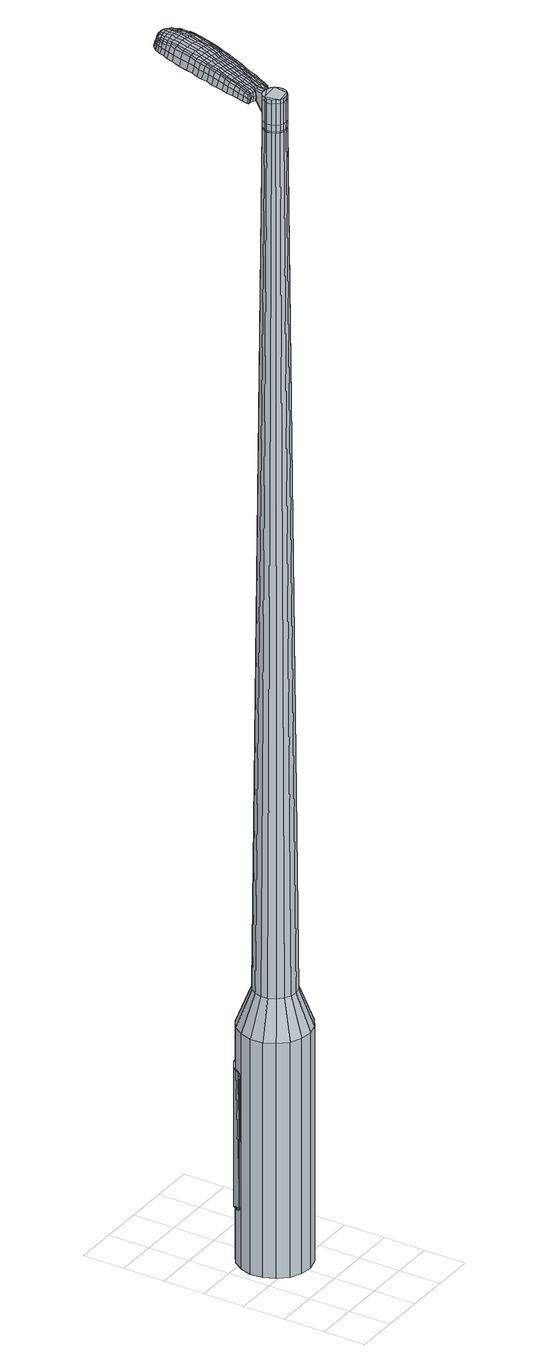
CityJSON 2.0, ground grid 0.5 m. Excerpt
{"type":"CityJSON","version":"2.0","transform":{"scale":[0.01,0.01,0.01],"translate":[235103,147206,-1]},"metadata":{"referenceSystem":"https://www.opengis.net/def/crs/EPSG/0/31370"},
"CityObjects":{
"object1":{"type":"GenericCityObject","attributes":{"cluster":356,"mean_distance_to_centroid":0.36,"new_centroid_x":235103.54,"new_centroid_y":147207.23,"mean_distance_to_camera":11.87,"H1":15.44,"H2":16.31,"Z_final":112.97,"cluster2":-1,"proj_x":235111.92,"proj_y":147209.63,"id_line":88332,"bearing_l":344.05,"distance":8.72,"orientation":"left","G_obj":74.05},"geometry":[{"type":"MultiSurface","lod":"2","boundaries":[[[0,1,2,3]],[[1,4,5,2]],[[4,6,7,5]],[[6,8,9,7]],[[8,10,11,9]],[[10,12,13,11]],[[12,14,15,13]],[[14,16,17,15]],[[16,18,19,17]],[[18,20,21,19]],[[20,22,23,21]],[[22,24,25,23]],[[24,26,27,25]],[[26,28,29,27]],[[28,30,31,29]],[[30,32,33,31]],[[32,34,35,33]],[[34,0,3,35]],[[36,37,38,39]],[[38,40,41,42]],[[41,43,42]],[[42,44,45,46]],[[45,47,46]],[[46,48,49,50]],[[49,51,50]],[[42,46,50,38]],[[50,52,39,38]],[[53,36,39]],[[2,5,7,35]],[[7,9,11,15]],[[11,13,15]],[[15,17,19,23]],[[19,21,23]],[[23,25,27,31]],[[27,29,31]],[[15,23,31,7]],[[31,33,35,7]],[[3,2,35]],[[1,0,54,55]],[[0,34,56,54]],[[34,32,57,56]],[[32,30,58,57]],[[30,28,59,58]],[[28,26,60,59]],[[26,24,61,60]],[[24,22,62,61]],[[22,20,63,62]],[[20,18,64,63]],[[18,16,65,64]],[[16,14,66,65]],[[14,12,67,66]],[[12,10,68,67]],[[10,8,69,68]],[[8,6,70,69]],[[6,4,71,70]],[[4,1,55,71]],[[55,54,72,73]],[[54,56,74,72]],[[56,57,75,74]],[[57,58,76,75]],[[58,59,77,76]],[[59,60,78,77]],[[60,61,79,78]],[[61,62,80,79]],[[62,63,81,80]],[[63,64,82,81]],[[64,65,83,82]],[[65,66,84,83]],[[66,67,85,84]],[[67,68,86,85]],[[68,69,87,86]],[[69,70,88,87]],[[70,71,89,88]],[[71,55,73,89]],[[72,90,91,92]],[[93,94,90,72]],[[95,96,94,93]],[[97,98,96,95]],[[77,99,98,97]],[[100,101,99,77]],[[79,102,101,100]],[[80,103,102,79]],[[104,105,103,80]],[[106,107,105,104]],[[83,108,107,106]],[[109,110,108,83]],[[85,111,110,109]],[[112,113,111,85]],[[114,115,113,112]],[[116,117,115,114]],[[118,119,117,116]],[[92,91,119,118]],[[120,121,122,123]],[[124,120,123,125]],[[126,124,125,127]],[[128,126,127,129]],[[130,128,129,131]],[[132,130,131,133]],[[134,132,133,135]],[[136,134,135,137]],[[138,136,137,139]],[[140,138,139,141]],[[142,140,141,143]],[[144,142,143,145]],[[146,144,145,147]],[[148,146,147,149]],[[150,148,149,151]],[[152,150,151,153]],[[73,72,92]],[[74,93,72]],[[74,75,95,93]],[[75,76,97,95]],[[76,77,97]],[[78,100,77]],[[78,79,100]],[[81,104,80]],[[81,82,106,104]],[[82,83,106]],[[84,109,83]],[[84,85,109]],[[86,112,85]],[[86,87,114,112]],[[87,88,116,114]],[[88,89,118,116]],[[89,73,92,118]],[[154,91,90]],[[154,155,119,91]],[[155,156,117,119]],[[156,157,115,117]],[[157,158,113,115]],[[158,111,113]],[[159,110,111]],[[159,108,110]],[[160,107,108]],[[160,161,105,107]],[[161,103,105]],[[162,101,102]],[[162,99,101]],[[163,98,99]],[[163,164,96,98]],[[164,165,94,96]],[[165,90,94]],[[39,52,152,166]],[[154,90,167,153]],[[53,39,166,121]],[[90,165,122,167]],[[36,53,121,120]],[[165,164,123,122]],[[37,36,120,124]],[[164,163,125,123]],[[38,37,124,126]],[[163,99,127,125]],[[40,38,126,128]],[[99,162,129,127]],[[41,40,128,130]],[[162,102,131,129]],[[43,41,130,132]],[[102,103,133,131]],[[42,43,132,134]],[[103,161,135,133]],[[44,42,134,136]],[[161,160,137,135]],[[45,44,136,138]],[[160,108,139,137]],[[47,45,138,140]],[[108,159,141,139]],[[46,47,140,142]],[[159,111,143,141]],[[48,46,142,144]],[[111,158,145,143]],[[49,48,144,146]],[[158,157,147,145]],[[51,49,146,148]],[[157,156,149,147]],[[50,51,148,150]],[[156,155,151,149]],[[52,50,150,152]],[[155,154,153,151]],[[152,153,168,169]],[[153,167,170,168]],[[167,122,171,170]],[[122,121,172,171]],[[121,166,173,172]],[[166,152,169,173]],[[174,175,176,177]],[[178,174,177,179]],[[174,178,180,181]],[[175,174,181,182]],[[183,184,185,186]],[[187,183,186,188]],[[183,187,189,190]],[[184,183,190,191]],[[192,193,194,195]],[[196,192,195,197]],[[192,196,198,199]],[[193,192,199,200]],[[201,202,203,204]],[[205,201,204,206]],[[201,205,207,208]],[[202,201,208,209]],[[210,211,212,213]],[[214,210,213,215]],[[210,214,216,217]],[[211,210,217,218]],[[219,220,221,222]],[[223,219,222,224]],[[219,223,225,226]],[[220,219,226,227]],[[228,229,230,231]],[[220,228,231,221]],[[228,220,227,232]],[[229,228,232,233]],[[234,235,236,237]],[[229,234,237,230]],[[234,229,233,238]],[[235,234,238,239]],[[240,178,179,241]],[[235,240,241,236]],[[240,235,239,242]],[[178,240,242,180]],[[243,244,245,246]],[[247,243,246,248]],[[243,247,249,250]],[[244,243,250,251]],[[252,253,254,255]],[[244,252,255,245]],[[252,244,251,256]],[[253,252,256,257]],[[258,259,260,261]],[[253,258,261,254]],[[258,253,257,262]],[[259,258,262,263]],[[264,265,266,267]],[[259,264,267,260]],[[264,259,263,268]],[[265,264,268,269]],[[270,175,182,271]],[[265,270,271,266]],[[270,265,269,272]],[[175,270,272,176]],[[273,274,275,276]],[[277,273,276,278]],[[273,277,279,280]],[[274,273,280,281]],[[282,283,284,285]],[[274,282,285,275]],[[282,274,281,286]],[[283,282,286,287]],[[288,289,290,291]],[[283,288,291,284]],[[288,283,287,292]],[[289,288,292,293]],[[294,187,188,295]],[[289,294,295,290]],[[294,289,293,296]],[[187,294,296,189]],[[297,298,299,300]],[[301,297,300,302]],[[297,301,303,304]],[[298,297,304,305]],[[306,307,308,309]],[[298,306,309,299]],[[306,298,305,310]],[[307,306,310,311]],[[312,313,314,315]],[[307,312,315,308]],[[312,307,311,316]],[[313,312,316,317]],[[318,319,320,321]],[[313,318,321,314]],[[318,313,317,322]],[[319,318,322,323]],[[324,184,191,325]],[[319,324,325,320]],[[324,319,323,326]],[[184,324,326,185]],[[327,213,212,328]],[[329,327,328,330]],[[327,329,331,332]],[[213,327,332,215]],[[333,329,330,334]],[[335,333,334,336]],[[333,335,337,338]],[[329,333,338,331]],[[339,335,336,340]],[[341,339,340,342]],[[339,341,343,344]],[[335,339,344,337]],[[345,341,342,346]],[[347,345,346,348]],[[345,347,349,350]],[[341,345,350,343]],[[351,347,348,352]],[[202,351,352,203]],[[351,202,209,353]],[[347,351,353,349]],[[354,355,200,199]],[[356,354,199,198]],[[354,356,357,358]],[[355,354,358,359]],[[360,361,359,358]],[[362,360,358,357]],[[360,362,363,364]],[[361,360,364,365]],[[366,367,365,364]],[[368,366,364,363]],[[366,368,369,370]],[[367,366,370,371]],[[372,373,371,370]],[[374,372,370,369]],[[372,374,207,205]],[[373,372,205,206]],[[375,376,377,378]],[[277,375,378,279]],[[375,277,278,379]],[[376,375,379,380]],[[381,196,197,382]],[[376,381,382,377]],[[381,376,380,383]],[[196,381,383,198]],[[384,385,386,387]],[[223,384,387,225]],[[384,223,224,388]],[[385,384,388,389]],[[390,391,392,393]],[[385,390,393,386]],[[390,385,389,394]],[[391,390,394,395]],[[396,193,200,397]],[[391,396,397,392]],[[396,391,395,398]],[[193,396,398,194]],[[399,400,401,402]],[[181,399,402,182]],[[399,181,180,403]],[[400,399,403,404]],[[405,406,407,408]],[[400,405,408,401]],[[405,400,404,409]],[[406,405,409,410]],[[411,204,203,412]],[[406,411,412,407]],[[411,406,410,413]],[[204,411,413,206]],[[414,415,416,417]],[[186,414,417,188]],[[414,186,185,418]],[[415,414,418,419]],[[420,208,207,421]],[[415,420,421,416]],[[420,415,419,422]],[[208,420,422,209]],[[423,424,425,426]],[[301,423,426,303]],[[423,301,302,427]],[[424,423,427,428]],[[429,214,215,430]],[[424,429,430,425]],[[429,424,428,431]],[[214,429,431,216]],[[432,433,434,435]],[[247,432,435,249]],[[432,247,248,436]],[[433,432,436,437]],[[438,439,440,441]],[[433,438,441,434]],[[438,433,437,442]],[[439,438,442,443]],[[444,211,218,445]],[[439,444,445,440]],[[444,439,443,446]],[[211,444,446,212]],[[447,448,437,436]],[[246,447,436,248]],[[447,246,245,449]],[[448,447,449,450]],[[451,452,443,442]],[[448,451,442,437]],[[451,448,450,453]],[[452,451,453,454]],[[455,328,212,446]],[[452,455,446,443]],[[455,452,454,456]],[[328,455,456,330]],[[457,458,459,460]],[[304,457,460,305]],[[457,304,303,426]],[[458,457,426,425]],[[461,332,331,462]],[[458,461,462,459]],[[461,458,425,430]],[[332,461,430,215]],[[463,464,450,449]],[[255,463,449,245]],[[463,255,254,465]],[[464,463,465,466]],[[467,468,454,453]],[[464,467,453,450]],[[467,464,466,469]],[[468,467,469,470]],[[471,334,330,456]],[[468,471,456,454]],[[471,468,470,472]],[[334,471,472,336]],[[473,474,475,476]],[[310,473,476,311]],[[473,310,305,460]],[[474,473,460,459]],[[477,338,337,478]],[[474,477,478,475]],[[477,474,459,462]],[[338,477,462,331]],[[479,480,466,465]],[[261,479,465,254]],[[479,261,260,481]],[[480,479,481,482]],[[483,484,470,469]],[[480,483,469,466]],[[483,480,482,485]],[[484,483,485,486]],[[487,340,336,472]],[[484,487,472,470]],[[487,484,486,488]],[[340,487,488,342]],[[489,490,491,492]],[[316,489,492,317]],[[489,316,311,476]],[[490,489,476,475]],[[493,344,343,494]],[[490,493,494,491]],[[493,490,475,478]],[[344,493,478,337]],[[495,496,482,481]],[[267,495,481,260]],[[495,267,266,497]],[[496,495,497,498]],[[499,500,486,485]],[[496,499,485,482]],[[499,496,498,501]],[[500,499,501,502]],[[503,346,342,488]],[[500,503,488,486]],[[503,500,502,504]],[[346,503,504,348]],[[505,506,507,508]],[[322,505,508,323]],[[505,322,317,492]],[[506,505,492,491]],[[509,350,349,510]],[[506,509,510,507]],[[509,506,491,494]],[[350,509,494,343]],[[511,512,498,497]],[[271,511,497,266]],[[511,271,182,402]],[[512,511,402,401]],[[513,514,502,501]],[[512,513,501,498]],[[513,512,401,408]],[[514,513,408,407]],[[515,352,348,504]],[[514,515,504,502]],[[515,514,407,412]],[[352,515,412,203]],[[516,517,419,418]],[[326,516,418,185]],[[516,326,323,508]],[[517,516,508,507]],[[518,353,209,422]],[[517,518,422,419]],[[518,517,507,510]],[[353,518,510,349]],[[519,520,380,379]],[[276,519,379,278]],[[519,276,275,521]],[[520,519,521,522]],[[523,356,198,383]],[[520,523,383,380]],[[523,520,522,524]],[[356,523,524,357]],[[525,526,527,528]],[[226,525,528,227]],[[525,226,225,387]],[[526,525,387,386]],[[529,530,531,532]],[[526,529,532,527]],[[529,526,386,393]],[[530,529,393,392]],[[533,355,359,534]],[[530,533,534,531]],[[533,530,392,397]],[[355,533,397,200]],[[535,536,522,521]],[[285,535,521,275]],[[535,285,284,537]],[[536,535,537,538]],[[539,362,357,524]],[[536,539,524,522]],[[539,536,538,540]],[[362,539,540,363]],[[541,542,543,544]],[[232,541,544,233]],[[541,232,227,528]],[[542,541,528,527]],[[545,546,547,548]],[[542,545,548,543]],[[545,542,527,532]],[[546,545,532,531]],[[549,361,365,550]],[[546,549,550,547]],[[549,546,531,534]],[[361,549,534,359]],[[551,552,538,537]],[[291,551,537,284]],[[551,291,290,553]],[[552,551,553,554]],[[555,368,363,540]],[[552,555,540,538]],[[555,552,554,556]],[[368,555,556,369]],[[557,558,559,560]],[[238,557,560,239]],[[557,238,233,544]],[[558,557,544,543]],[[561,562,563,564]],[[558,561,564,559]],[[561,558,543,548]],[[562,561,548,547]],[[565,367,371,566]],[[562,565,566,563]],[[565,562,547,550]],[[367,565,550,365]],[[567,568,554,553]],[[295,567,553,290]],[[567,295,188,417]],[[568,567,417,416]],[[569,374,369,556]],[[568,569,556,554]],[[569,568,416,421]],[[374,569,421,207]],[[570,571,404,403]],[[242,570,403,180]],[[570,242,239,560]],[[571,570,560,559]],[[572,573,410,409]],[[571,572,409,404]],[[572,571,559,564]],[[573,572,564,563]],[[574,373,206,413]],[[573,574,413,410]],[[574,573,563,566]],[[373,574,566,371]],[[575,576,577,578]],[[578,577,579,580]],[[581,579,577,582]],[[582,577,576,583]],[[584,585,586,587]],[[587,586,588,589]],[[590,588,586,591]],[[591,586,585,592]],[[593,594,595,596]],[[596,595,597,598]],[[599,597,595,600]],[[600,595,594,601]],[[602,603,604,605]],[[605,604,606,607]],[[608,606,604,609]],[[609,604,603,610]],[[611,612,613,614]],[[614,613,615,616]],[[617,615,613,618]],[[618,613,612,619]],[[620,621,622,623]],[[623,622,624,625]],[[626,624,622,627]],[[627,622,621,628]],[[629,630,631,632]],[[632,631,621,620]],[[628,621,631,633]],[[633,631,630,634]],[[635,636,637,638]],[[638,637,630,629]],[[634,630,637,639]],[[639,637,636,640]],[[580,579,641,642]],[[642,641,636,635]],[[640,636,641,643]],[[643,641,579,581]],[[644,645,646,647]],[[647,646,648,649]],[[650,648,646,651]],[[651,646,645,652]],[[653,654,655,656]],[[656,655,645,644]],[[652,645,655,657]],[[657,655,654,658]],[[659,660,661,662]],[[662,661,654,653]],[[658,654,661,663]],[[663,661,660,664]],[[665,666,667,668]],[[668,667,660,659]],[[664,660,667,669]],[[669,667,666,670]],[[583,576,671,672]],[[672,671,666,665]],[[670,666,671,673]],[[673,671,576,575]],[[674,675,676,677]],[[677,676,678,679]],[[680,678,676,681]],[[681,676,675,682]],[[683,684,685,686]],[[686,685,675,674]],[[682,675,685,687]],[[687,685,684,688]],[[689,690,691,692]],[[692,691,684,683]],[[688,684,691,693]],[[693,691,690,694]],[[589,588,695,696]],[[696,695,690,689]],[[694,690,695,697]],[[697,695,588,590]],[[698,699,700,701]],[[701,700,702,703]],[[704,702,700,705]],[[705,700,699,706]],[[707,708,709,710]],[[710,709,699,698]],[[706,699,709,711]],[[711,709,708,712]],[[713,714,715,716]],[[716,715,708,707]],[[712,708,715,717]],[[717,715,714,718]],[[719,720,721,722]],[[722,721,714,713]],[[718,714,721,723]],[[723,721,720,724]],[[592,585,725,726]],[[726,725,720,719]],[[724,720,725,727]],[[727,725,585,584]],[[611,614,728,729]],[[729,728,730,731]],[[732,730,728,733]],[[733,728,614,616]],[[731,730,734,735]],[[735,734,736,737]],[[738,736,734,739]],[[739,734,730,732]],[[737,736,740,741]],[[741,740,742,743]],[[744,742,740,745]],[[745,740,736,738]],[[743,742,746,747]],[[747,746,748,749]],[[750,748,746,751]],[[751,746,742,744]],[[749,748,752,753]],[[753,752,603,602]],[[610,603,752,754]],[[754,752,748,750]],[[601,755,756,600]],[[600,756,757,599]],[[758,757,756,759]],[[759,756,755,760]],[[760,761,762,759]],[[759,762,763,758]],[[764,763,762,765]],[[765,762,761,766]],[[766,767,768,765]],[[765,768,769,764]],[[770,769,768,771]],[[771,768,767,772]],[[772,773,774,771]],[[771,774,775,770]],[[608,775,774,606]],[[606,774,773,607]],[[776,777,778,779]],[[779,778,678,680]],[[679,678,778,780]],[[780,778,777,781]],[[598,597,782,783]],[[783,782,777,776]],[[781,777,782,784]],[[784,782,597,599]],[[785,786,787,788]],[[788,787,624,626]],[[625,624,787,789]],[[789,787,786,790]],[[791,792,793,794]],[[794,793,786,785]],[[790,786,793,795]],[[795,793,792,796]],[[601,594,797,798]],[[798,797,792,791]],[[796,792,797,799]],[[799,797,594,593]],[[800,801,802,803]],[[803,802,582,583]],[[581,582,802,804]],[[804,802,801,805]],[[806,807,808,809]],[[809,808,801,800]],[[805,801,808,810]],[[810,808,807,811]],[[602,605,812,813]],[[813,812,807,806]],[[811,807,812,814]],[[814,812,605,607]],[[815,816,817,818]],[[818,817,587,589]],[[584,587,817,819]],[[819,817,816,820]],[[608,609,821,822]],[[822,821,816,815]],[[820,816,821,823]],[[823,821,609,610]],[[824,825,826,827]],[[827,826,702,704]],[[703,702,826,828]],[[828,826,825,829]],[[616,615,830,831]],[[831,830,825,824]],[[829,825,830,832]],[[832,830,615,617]],[[833,834,835]],[[835,834,648,650]],[[649,648,834,836]],[[836,834,837]],[[838,839,840,841]],[[841,840,834,833]],[[837,834,840,842]],[[842,840,839,843]],[[619,612,844,845]],[[845,844,839,838]],[[843,839,844,846]],[[846,844,612,611]],[[837,847,848,836]],[[836,848,647,649]],[[644,647,848,849]],[[848,847,849]],[[843,850,851,842]],[[842,851,847,837]],[[849,847,851,852]],[[852,851,850,853]],[[611,729,854,846]],[[846,854,850,843]],[[853,850,854,855]],[[855,854,729,731]],[[856,857,858,859]],[[859,858,705,706]],[[704,705,858,827]],[[827,858,857,824]],[[732,733,860,861]],[[861,860,857,856]],[[824,857,860,831]],[[831,860,733,616]],[[862,863,849]],[[849,863,656,644]],[[653,656,863,864]],[[864,863,862,865]],[[853,866,867,852]],[[852,867,862,849]],[[865,862,867,868]],[[868,867,866,869]],[[731,735,870,855]],[[855,870,866,853]],[[869,866,870,871]],[[871,870,735,737]],[[872,873,874,875]],[[875,874,711,712]],[[706,711,874,859]],[[859,874,873,856]],[[738,739,876,877]],[[877,876,873,872]],[[856,873,876,861]],[[861,876,739,732]],[[865,878,864]],[[864,878,662,653]],[[659,662,878,879]],[[879,878,880]],[[869,881,882,868]],[[868,882,878,865]],[[880,878,882,883]],[[883,882,881,884]],[[737,741,885,871]],[[871,885,881,869]],[[884,881,885,886]],[[886,885,741,743]],[[887,888,889,890]],[[890,889,717,718]],[[712,717,889,875]],[[875,889,888,872]],[[744,745,891,892]],[[892,891,888,887]],[[872,888,891,877]],[[877,891,745,738]],[[880,893,894,879]],[[879,894,668,659]],[[665,668,894,895]],[[895,894,893,896]],[[884,897,898,883]],[[883,898,893,880]],[[896,893,898,899]],[[899,898,897,900]],[[743,747,901,886]],[[886,901,897,884]],[[900,897,901,902]],[[902,901,747,749]],[[903,904,905,906]],[[906,905,723,724]],[[718,723,905,890]],[[890,905,904,887]],[[750,751,907,908]],[[908,907,904,903]],[[887,904,907,892]],[[892,907,751,744]],[[896,909,910,895]],[[895,910,672,665]],[[583,672,910,803]],[[803,910,909,800]],[[900,911,912,899]],[[899,912,909,896]],[[800,909,912,809]],[[809,912,911,806]],[[749,753,913,902]],[[902,913,911,900]],[[806,911,913,813]],[[813,913,753,602]],[[820,914,915,819]],[[819,915,727,584]],[[724,727,915,906]],[[906,915,914,903]],[[610,754,916,823]],[[823,916,914,820]],[[903,914,916,908]],[[908,916,754,750]],[[781,917,918,780]],[[780,918,677,679]],[[674,677,918,919]],[[919,918,917,920]],[[599,757,921,784]],[[784,921,917,781]],[[920,917,921,922]],[[922,921,757,758]],[[923,924,925,926]],[[926,925,627,628]],[[626,627,925,788]],[[788,925,924,785]],[[927,928,929,930]],[[930,929,924,923]],[[785,924,929,794]],[[794,929,928,791]],[[760,755,931,932]],[[932,931,928,927]],[[791,928,931,798]],[[798,931,755,601]],[[920,933,934,919]],[[919,934,686,674]],[[683,686,934,935]],[[935,934,933,936]],[[758,763,937,922]],[[922,937,933,920]],[[936,933,937,938]],[[938,937,763,764]],[[939,940,941,942]],[[942,941,633,634]],[[628,633,941,926]],[[926,941,940,923]],[[943,944,945,946]],[[946,945,940,939]],[[923,940,945,930]],[[930,945,944,927]],[[766,761,947,948]],[[948,947,944,943]],[[927,944,947,932]],[[932,947,761,760]],[[936,949,950,935]],[[935,950,692,683]],[[689,692,950,951]],[[951,950,949,952]],[[764,769,953,938]],[[938,953,949,936]],[[952,949,953,954]],[[954,953,769,770]],[[955,956,957,958]],[[958,957,639,640]],[[634,639,957,942]],[[942,957,956,939]],[[959,960,961,962]],[[962,961,956,955]],[[939,956,961,946]],[[946,961,960,943]],[[772,767,963,964]],[[964,963,960,959]],[[943,960,963,948]],[[948,963,767,766]],[[952,965,966,951]],[[951,966,696,689]],[[589,696,966,818]],[[818,966,965,815]],[[770,775,967,954]],[[954,967,965,952]],[[815,965,967,822]],[[822,967,775,608]],[[805,968,969,804]],[[804,969,643,581]],[[640,643,969,958]],[[958,969,968,955]],[[811,970,971,810]],[[810,971,968,805]],[[955,968,971,962]],[[962,971,970,959]],[[607,773,972,814]],[[814,972,970,811]],[[959,970,972,964]],[[964,972,773,772]],[[575,578,177,176]],[[578,580,179,177]],[[590,591,190,189]],[[591,592,191,190]],[[593,596,195,194]],[[596,598,197,195]],[[617,618,217,216]],[[618,619,218,217]],[[620,623,222,221]],[[623,625,224,222]],[[629,632,231,230]],[[632,620,221,231]],[[635,638,237,236]],[[638,629,230,237]],[[580,642,241,179]],[[642,635,236,241]],[[650,651,250,249]],[[651,652,251,250]],[[652,657,256,251]],[[657,658,257,256]],[[658,663,262,257]],[[663,664,263,262]],[[664,669,268,263]],[[669,670,269,268]],[[670,673,272,269]],[[673,575,176,272]],[[680,681,280,279]],[[681,682,281,280]],[[682,687,286,281]],[[687,688,287,286]],[[688,693,292,287]],[[693,694,293,292]],[[694,697,296,293]],[[697,590,189,296]],[[698,701,300,299]],[[701,703,302,300]],[[707,710,309,308]],[[710,698,299,309]],[[713,716,315,314]],[[716,707,308,315]],[[719,722,321,320]],[[722,713,314,321]],[[592,726,325,191]],[[726,719,320,325]],[[776,779,378,377]],[[779,680,279,378]],[[598,783,382,197]],[[783,776,377,382]],[[625,789,388,224]],[[789,790,389,388]],[[790,795,394,389]],[[795,796,395,394]],[[796,799,398,395]],[[799,593,194,398]],[[703,828,427,302]],[[828,829,428,427]],[[829,832,431,428]],[[832,617,216,431]],[[833,835,435,434]],[[835,650,249,435]],[[838,841,441,440]],[[841,833,434,441]],[[619,845,445,218]],[[845,838,440,445]],[[973,974,975,976]],[[977,978,976,975]],[[979,980,981,982]],[[983,984,985,986]],[[974,987,988,975]],[[989,977,975,988]],[[990,979,982,991]],[[992,993,984,983]],[[987,994,995,988]],[[995,996,989,988]],[[997,990,991,998]],[[999,993,992,1000]],[[994,1001,1002,995]],[[1002,1003,996,995]],[[1004,997,998,1005]],[[1006,999,1000,1007]],[[1008,1009,1010,1011]],[[1012,1013,1009,1008]],[[1012,1014,1015,1013]],[[1014,1016,1017,1015]],[[1018,1019,1020,1021]],[[1022,1023,1019,1018]],[[1024,1025,1023,1022]],[[1026,1027,1025,1024]],[[1021,1010,1009,1018]],[[1018,1009,1013,1022]],[[1013,1015,1024,1022]],[[1015,1017,1026,1024]],[[982,981,978,977]],[[991,982,977,989]],[[996,998,991,989]],[[1003,1005,998,996]],[[983,986,980,979]],[[992,983,979,990]],[[1000,992,990,997]],[[1007,1000,997,1004]],[[984,1008,1011,985]],[[993,1012,1008,984]],[[1014,1012,993,999]],[[1016,1014,999,1006]],[[1028,1029,1030,1031]],[[1030,1032,1033,1034]],[[1030,1034,1035,1036]],[[1030,1036,1031]],[[1037,1028,1031,1038]],[[1039,1038,1031,1040]],[[1041,1040,1031]],[[1042,1030,1029,1043]],[[1044,1042,1043,1045]],[[1046,1044,1045,1047]],[[1048,1046,1047,1049]],[[1050,1048,1049,1051]],[[1051,1052,1053,1054]],[[1051,1054,1055,1056]],[[1051,1056,1057,1058]],[[1057,1059,1060,1061]],[[1057,1061,1062,1063]],[[1057,1063,1058]],[[1051,1058,1050]],[[1064,1065,1029,1028]],[[1066,1067,1032,1030]],[[1068,1069,1041,1031]],[[1065,1070,1043,1029]],[[1071,1066,1030,1042]],[[1070,1072,1045,1043]],[[1073,1071,1042,1044]],[[1072,1074,1047,1045]],[[1075,1073,1044,1046]],[[1074,1076,1049,1047]],[[1077,1075,1046,1048]],[[1076,1078,1051,1049]],[[1079,1077,1048,1050]],[[1078,1080,1052,1051]],[[1081,1082,1059,1057]],[[1083,1079,1050,1058]],[[1053,1052,1080,1084]],[[1054,1053,1084,1085]],[[1055,1054,1085,1086]],[[1056,1055,1086,1087]],[[1057,1056,1087,1081]],[[1088,1064,1028,1037]],[[1089,1088,1037,1038]],[[1090,1089,1038,1039]],[[1091,1090,1039,1040]],[[1069,1091,1040,1041]],[[1033,1032,1067,1092]],[[1060,1059,1082,1093]],[[1034,1033,1092,1094]],[[1035,1034,1094,1095]],[[1036,1035,1095,1096]],[[1031,1036,1096,1068]],[[1061,1060,1093,1097]],[[1062,1061,1097,1098]],[[1063,1062,1098,1099]],[[1058,1063,1099,1083]]]}]}
},
"vertices":[
[64,166,384],[77,160,384],[77,160,96],[64,166,96],[88,149,384],[88,149,96],[94,136,384],[94,136,96],[95,121,384],[95,121,96],[91,107,384],[91,107,96],[82,95,384],[82,95,96],[70,87,384],[70,87,96],[56,83,384],[56,83,96],[41,85,384],[41,85,96],[28,91,384],[28,91,96],[18,102,384],[18,102,96],[12,115,384],[12,115,96],[11,130,384],[11,130,96],[15,144,384],[15,144,96],[23,156,384],[23,156,96],[35,164,384],[35,164,96],[50,168,384],[50,168,96],[47,138,1524],[43,135,1524],[41,131,1524],[56,138,1524],[39,127,1524],[40,122,1524],[45,114,1524],[42,118,1524],[49,112,1524],[54,112,1524],[62,116,1524],[58,113,1524],[65,119,1524],[66,124,1524],[64,133,1524],[66,129,1524],[61,136,1524],[52,139,1524],[60,150,429],[67,146,429],[51,150,429],[42,148,429],[35,143,429],[30,136,429],[28,128,429],[28,119,429],[32,111,429],[38,105,429],[46,101,429],[54,100,429],[63,102,429],[70,107,429],[75,114,429],[78,123,429],[77,131,429],[74,139,429],[56,138,1483],[61,136,1483],[52,139,1483],[47,138,1483],[43,135,1483],[41,131,1483],[39,127,1483],[40,122,1483],[42,118,1483],[45,114,1483],[49,112,1483],[54,112,1483],[58,113,1483],[62,116,1483],[65,119,1483],[66,124,1483],[66,129,1483],[64,133,1483],[56,138,1485],[60,136,1485],[60,136,1483],[52,138,1483],[52,138,1485],[47,137,1483],[47,137,1485],[44,135,1483],[44,135,1485],[41,131,1485],[40,127,1483],[40,127,1485],[40,122,1485],[42,118,1485],[45,115,1483],[45,115,1485],[49,113,1483],[49,113,1485],[54,112,1485],[58,114,1483],[58,114,1485],[62,116,1485],[64,120,1483],[64,120,1485],[65,124,1483],[65,124,1485],[65,128,1483],[65,128,1485],[63,133,1483],[63,133,1485],[47,138,1519],[52,139,1519],[52,139,1493],[47,138,1493],[43,135,1519],[43,135,1493],[41,131,1519],[41,131,1493],[39,127,1519],[39,127,1493],[40,122,1519],[40,122,1493],[42,118,1519],[42,118,1493],[45,114,1519],[45,114,1493],[49,112,1519],[49,112,1493],[54,112,1519],[54,112,1493],[58,113,1519],[58,113,1493],[62,116,1519],[62,116,1493],[65,119,1519],[65,119,1493],[66,124,1519],[66,124,1493],[66,129,1519],[66,129,1493],[64,133,1519],[64,133,1493],[61,136,1519],[61,136,1493],[61,136,1485],[64,133,1485],[66,129,1485],[66,124,1485],[65,119,1485],[58,113,1485],[49,112,1485],[45,114,1485],[39,127,1485],[43,135,1485],[47,138,1485],[52,139,1485],[56,138,1519],[56,138,1493],[65,155,1513],[65,155,1518],[61,156,1513],[58,157,1513],[58,157,1518],[61,156,1518],[101,222,1519],[98,215,1518],[100,216,1509],[102,223,1510],[103,230,1519],[105,231,1510],[102,230,1526],[99,222,1525],[97,215,1525],[64,233,1519],[62,226,1518],[63,225,1525],[65,232,1525],[66,241,1519],[67,240,1526],[65,243,1510],[63,235,1510],[61,228,1509],[101,299,1519],[104,298,1519],[104,298,1513],[101,300,1513],[97,299,1519],[97,300,1513],[96,297,1524],[100,297,1524],[104,296,1524],[80,227,1530],[78,220,1529],[82,219,1529],[84,226,1530],[83,236,1531],[86,235,1531],[79,237,1530],[77,228,1530],[75,221,1529],[58,150,1512],[61,149,1512],[61,150,1517],[59,151,1517],[56,151,1512],[56,152,1517],[55,151,1506],[59,151,1506],[61,150,1506],[116,279,1519],[115,276,1519],[117,277,1512],[117,280,1512],[116,282,1518],[117,282,1512],[115,281,1522],[114,279,1523],[114,276,1524],[114,271,1519],[113,266,1519],[115,267,1512],[116,272,1512],[113,271,1524],[112,266,1525],[112,260,1519],[110,252,1519],[112,253,1511],[114,261,1511],[110,260,1526],[108,252,1526],[107,241,1519],[108,242,1510],[105,241,1526],[76,152,1513],[79,159,1513],[78,159,1518],[75,152,1517],[74,147,1512],[74,148,1516],[75,148,1506],[78,153,1507],[80,160,1507],[81,167,1514],[84,174,1515],[82,173,1520],[80,166,1519],[83,167,1507],[85,174,1507],[86,181,1515],[89,188,1516],[87,187,1522],[85,180,1521],[88,181,1508],[91,188,1508],[91,195,1517],[94,202,1517],[92,201,1524],[90,194,1523],[93,195,1508],[96,202,1509],[96,209,1518],[94,208,1524],[98,209,1509],[81,290,1519],[80,287,1519],[81,286,1524],[83,289,1523],[83,292,1518],[83,291,1522],[82,293,1512],[80,291,1512],[79,288,1512],[78,282,1519],[76,277,1519],[77,276,1525],[79,282,1524],[77,284,1512],[75,278,1512],[74,271,1519],[72,264,1519],[73,263,1526],[76,270,1526],[73,273,1511],[71,265,1511],[69,253,1519],[70,251,1526],[68,254,1510],[47,161,1513],[49,168,1513],[48,169,1507],[46,162,1507],[46,155,1512],[46,156,1506],[47,156,1516],[48,160,1517],[50,167,1518],[51,176,1514],[52,183,1515],[51,184,1507],[50,177,1507],[52,174,1519],[53,182,1520],[54,190,1515],[55,197,1516],[54,199,1508],[53,192,1508],[55,189,1521],[57,196,1522],[57,205,1517],[59,212,1517],[58,213,1509],[56,206,1508],[58,203,1523],[60,211,1524],[60,219,1518],[59,221,1509],[62,218,1524],[60,156,1519],[63,155,1519],[62,163,1520],[65,162,1520],[59,164,1520],[58,157,1519],[64,170,1522],[67,170,1522],[66,178,1523],[69,177,1523],[63,178,1523],[61,171,1521],[68,185,1524],[71,184,1524],[70,192,1525],[73,191,1525],[67,193,1525],[65,186,1524],[72,199,1526],[75,198,1526],[74,206,1527],[77,205,1527],[71,207,1527],[69,200,1526],[76,213,1528],[79,212,1528],[73,214,1528],[99,294,1527],[103,293,1527],[95,294,1526],[94,290,1527],[98,290,1528],[102,289,1528],[96,284,1529],[100,283,1529],[92,284,1528],[90,277,1530],[94,277,1530],[98,276,1530],[92,270,1531],[96,269,1531],[88,270,1530],[86,262,1531],[90,261,1531],[93,260,1531],[86,249,1531],[90,248,1531],[82,249,1531],[84,294,1518],[87,296,1519],[86,297,1513],[83,295,1513],[85,292,1523],[87,294,1523],[91,297,1519],[91,298,1513],[91,296,1524],[115,284,1518],[114,287,1518],[113,286,1523],[114,283,1523],[117,285,1513],[115,287,1513],[113,290,1519],[110,293,1519],[110,292,1524],[112,289,1523],[113,291,1513],[111,294,1513],[107,296,1519],[107,294,1524],[108,297,1513],[97,222,1528],[96,222,1528],[93,216,1528],[95,215,1527],[100,230,1528],[98,231,1529],[93,223,1529],[90,224,1530],[88,217,1529],[91,217,1528],[96,232,1529],[93,233,1530],[87,225,1530],[85,218,1529],[89,234,1531],[66,231,1528],[69,230,1529],[71,239,1529],[68,239,1528],[65,224,1527],[67,223,1528],[72,229,1529],[75,238,1530],[71,222,1528],[47,153,1512],[49,153,1512],[50,154,1517],[48,154,1517],[46,154,1506],[48,154,1506],[52,152,1512],[53,153,1517],[52,153,1506],[73,146,1512],[71,146,1512],[72,147,1506],[74,146,1506],[72,147,1517],[71,147,1517],[69,147,1512],[66,147,1512],[67,148,1506],[70,147,1506],[69,148,1517],[66,149,1517],[64,148,1512],[64,149,1506],[64,149,1517],[74,152,1519],[72,153,1519],[76,159,1520],[75,160,1520],[70,153,1519],[68,154,1519],[72,160,1520],[70,161,1520],[65,155,1519],[67,162,1520],[49,159,1519],[51,159,1519],[53,166,1520],[51,167,1520],[54,158,1519],[56,165,1520],[79,166,1521],[77,167,1521],[81,173,1522],[79,174,1522],[75,167,1521],[72,168,1521],[77,174,1522],[74,175,1523],[70,169,1522],[72,176,1523],[53,174,1521],[55,173,1521],[56,181,1522],[54,181,1522],[58,172,1521],[60,180,1522],[83,180,1523],[82,181,1523],[86,187,1524],[84,188,1524],[79,182,1523],[77,182,1524],[82,189,1525],[79,189,1525],[74,183,1524],[76,190,1525],[56,188,1523],[58,188,1523],[60,195,1524],[58,196,1524],[62,187,1524],[63,194,1525],[88,194,1525],[86,195,1525],[90,201,1526],[89,202,1526],[84,196,1526],[81,196,1526],[86,203,1527],[83,203,1527],[78,197,1526],[80,204,1527],[60,203,1525],[62,202,1525],[63,209,1526],[61,210,1526],[65,201,1526],[67,208,1527],[93,208,1527],[91,209,1527],[88,210,1527],[85,211,1528],[82,211,1528],[63,217,1527],[65,216,1527],[69,215,1528],[84,290,1525],[86,292,1525],[83,287,1526],[85,288,1526],[91,293,1526],[89,289,1527],[114,281,1525],[113,283,1525],[112,280,1526],[113,277,1525],[111,286,1525],[109,289,1526],[108,285,1527],[110,282,1526],[106,291,1526],[105,287,1527],[81,282,1526],[83,283,1527],[79,276,1527],[81,277,1528],[87,284,1528],[85,277,1529],[112,272,1526],[111,274,1527],[109,268,1528],[111,267,1527],[109,277,1527],[106,279,1528],[105,272,1529],[107,270,1528],[103,281,1528],[101,274,1530],[77,270,1528],[79,271,1529],[75,262,1528],[77,262,1529],[84,271,1529],[81,262,1530],[109,261,1528],[108,262,1528],[105,254,1529],[107,253,1528],[105,264,1529],[103,266,1530],[100,257,1530],[103,255,1530],[99,267,1530],[97,259,1531],[71,251,1529],[74,251,1529],[78,250,1530],[104,241,1528],[102,242,1529],[99,244,1530],[96,245,1530],[93,246,1531],[98,217,1509],[97,216,1518],[99,223,1518],[101,224,1509],[101,231,1519],[103,232,1510],[100,230,1525],[97,222,1525],[95,216,1525],[65,224,1525],[64,226,1518],[66,232,1518],[67,231,1525],[68,241,1519],[69,240,1525],[67,242,1510],[64,234,1509],[63,227,1509],[104,296,1513],[103,295,1519],[100,296,1519],[100,297,1513],[97,296,1519],[97,297,1513],[96,295,1524],[100,295,1524],[103,294,1524],[82,220,1528],[79,221,1528],[81,228,1529],[84,227,1529],[83,236,1529],[86,235,1529],[80,237,1529],[77,229,1529],[75,222,1528],[62,152,1516],[62,151,1512],[59,152,1512],[59,153,1516],[56,153,1512],[57,154,1516],[56,154,1506],[59,153,1506],[62,152,1506],[115,277,1512],[113,276,1519],[114,279,1518],[115,280,1512],[114,282,1518],[115,282,1512],[113,281,1522],[112,279,1523],[112,276,1523],[113,267,1512],[111,266,1519],[112,272,1519],[114,272,1512],[111,272,1524],[110,266,1525],[110,254,1511],[108,253,1519],[110,261,1519],[112,261,1511],[108,260,1525],[106,253,1526],[105,242,1519],[107,243,1510],[103,242,1526],[76,160,1518],[77,160,1513],[75,153,1513],[73,153,1517],[73,148,1512],[72,149,1515],[74,149,1506],[76,154,1506],[78,161,1507],[81,174,1520],[82,174,1514],[80,167,1514],[78,167,1519],[81,168,1507],[84,175,1507],[85,188,1522],[87,188,1516],[85,181,1515],[83,181,1521],[86,182,1508],[89,189,1508],[90,202,1523],[92,202,1517],[89,195,1516],[88,195,1522],[91,196,1508],[94,203,1508],[94,209,1517],[93,209,1524],[96,210,1509],[83,285,1523],[82,286,1519],[83,289,1518],[84,288,1523],[84,291,1518],[85,290,1522],[83,292,1512],[82,290,1512],[81,287,1512],[79,275,1525],[78,276,1519],[80,282,1519],[81,281,1524],[79,283,1512],[77,278,1512],[75,262,1526],[74,263,1519],[76,271,1519],[77,270,1525],[75,272,1511],[73,265,1511],[71,252,1519],[72,251,1526],[70,254,1510],[50,169,1507],[51,168,1513],[49,161,1513],[48,162,1506],[48,156,1512],[48,157,1506],[49,156,1515],[50,160,1517],[52,167,1518],[53,184,1507],[54,183,1514],[52,175,1514],[52,177,1507],[53,174,1519],[55,181,1520],[56,199,1508],[57,197,1516],[56,190,1515],[55,191,1508],[57,189,1521],[58,196,1522],[60,213,1508],[61,211,1517],[59,204,1516],[58,206,1508],[60,203,1522],[62,210,1523],[62,219,1517],[61,220,1509],[63,217,1524],[61,157,1518],[63,156,1518],[63,164,1519],[65,163,1519],[60,165,1519],[58,158,1518],[65,171,1520],[67,170,1520],[67,178,1521],[69,177,1521],[64,179,1521],[62,172,1520],[69,185,1523],[71,184,1523],[71,192,1524],[73,192,1524],[68,193,1524],[66,186,1523],[73,200,1525],[75,199,1525],[75,207,1526],[77,206,1526],[71,208,1526],[70,200,1525],[77,214,1527],[80,213,1527],[73,215,1527],[102,292,1526],[99,293,1526],[96,293,1525],[94,289,1526],[98,289,1526],[101,288,1526],[100,282,1528],[96,283,1528],[93,283,1527],[91,277,1528],[94,276,1529],[98,275,1529],[96,268,1530],[92,269,1530],[89,270,1529],[86,261,1530],[90,261,1530],[93,260,1530],[90,248,1530],[86,249,1530],[83,249,1530],[87,295,1513],[88,294,1518],[85,292,1518],[85,293,1512],[86,291,1523],[88,292,1523],[92,295,1519],[92,296,1513],[92,294,1523],[112,285,1523],[113,286,1518],[113,283,1518],[112,283,1523],[115,284,1512],[114,286,1512],[108,290,1523],[109,292,1519],[111,289,1519],[110,288,1523],[112,289,1513],[109,292,1513],[106,294,1519],[106,293,1524],[107,295,1513],[93,216,1527],[95,223,1527],[96,222,1527],[94,216,1526],[99,231,1527],[98,231,1528],[87,218,1528],[90,225,1528],[92,224,1528],[90,217,1527],[95,232,1528],[92,233,1529],[87,226,1529],[85,219,1528],[89,234,1529],[71,239,1528],[69,230,1527],[68,231,1527],[70,239,1527],[66,224,1526],[67,224,1527],[73,230,1528],[75,238,1528],[71,223,1527],[50,155,1516],[49,155,1512],[48,155,1512],[49,155,1516],[48,156,1506],[49,156,1506],[53,154,1512],[53,155,1516],[52,155,1506],[73,149,1506],[72,148,1512],[73,148,1506],[72,149,1516],[71,149,1516],[67,150,1506],[67,150,1512],[69,149,1512],[70,150,1506],[69,150,1516],[67,151,1516],[64,150,1512],[65,151,1506],[64,151,1516],[72,154,1518],[73,153,1518],[75,160,1519],[68,155,1518],[70,154,1518],[72,161,1519],[70,162,1519],[65,156,1518],[67,162,1519],[53,167,1519],[51,160,1518],[50,160,1518],[52,167,1519],[55,159,1518],[56,166,1519],[77,167,1520],[78,167,1520],[80,174,1521],[79,174,1521],[72,169,1520],[75,168,1520],[77,175,1521],[74,176,1521],[70,169,1520],[72,177,1521],[57,181,1521],[55,174,1520],[54,174,1520],[56,181,1521],[58,173,1520],[60,180,1521],[82,181,1522],[85,188,1523],[84,189,1523],[77,183,1522],[79,182,1522],[81,189,1523],[79,190,1524],[74,184,1523],[76,191,1524],[60,195,1523],[59,188,1522],[57,188,1522],[59,196,1523],[62,187,1522],[64,194,1523],[86,195,1524],[87,195,1524],[89,202,1525],[88,202,1525],[81,197,1525],[84,196,1524],[86,203,1525],[83,204,1526],[78,198,1525],[80,205,1526],[64,210,1525],[62,202,1524],[61,203,1524],[63,210,1525],[66,201,1524],[68,209,1525],[91,209,1526],[92,209,1526],[85,211,1527],[88,210,1526],[82,212,1527],[66,217,1526],[64,217,1526],[69,216,1526],[87,290,1524],[85,289,1524],[84,286,1525],[86,287,1525],[91,292,1525],[90,288,1525],[111,279,1525],[111,283,1524],[112,281,1524],[111,277,1525],[107,284,1526],[108,288,1525],[110,285,1524],[109,282,1525],[105,290,1525],[104,287,1526],[84,282,1526],[82,281,1526],[80,275,1526],[82,276,1527],[88,283,1526],[86,277,1527],[108,268,1527],[110,274,1526],[110,272,1526],[109,267,1526],[104,272,1528],[106,279,1527],[108,276,1526],[106,270,1527],[103,281,1527],[101,274,1528],[80,270,1527],[78,270,1527],[76,262,1527],[78,262,1528],[84,270,1528],[82,262,1529],[104,254,1528],[107,262,1527],[108,261,1527],[105,253,1527],[99,257,1529],[102,265,1529],[105,264,1528],[102,256,1528],[99,267,1529],[96,259,1530],[75,251,1528],[73,251,1528],[78,250,1529],[101,243,1528],[102,242,1528],[96,245,1529],[99,244,1529],[93,247,1530],[74,149,1508],[67,150,1508],[77,181,1509],[85,179,1509],[84,202,1510],[92,200,1510],[95,240,1512],[104,237,1512],[99,220,1511],[90,222,1511],[100,257,1513],[104,270,1514],[112,268,1514],[109,255,1513],[61,152,1508],[70,184,1509],[76,204,1510],[86,242,1512],[81,225,1511],[91,260,1513],[95,273,1514],[54,154,1508],[62,186,1509],[67,207,1510],[77,245,1512],[73,228,1511],[87,275,1514],[82,262,1513],[48,156,1508],[54,188,1509],[59,209,1510],[69,247,1512],[64,230,1511],[78,277,1514],[73,265,1513],[107,283,1514],[107,288,1514],[114,286,1514],[115,281,1514],[99,286,1514],[100,290,1514],[91,288,1514],[93,292,1514],[83,290,1514],[86,294,1514],[106,293,1515],[103,297,1515],[104,297,1515],[110,292,1515],[101,295,1515],[102,298,1515],[97,296,1515],[101,298,1515],[93,297,1515],[100,298,1515],[20,154,334],[23,158,334],[23,158,165],[14,146,171],[20,154,165],[18,151,165],[17,149,166],[15,147,167],[15,146,169],[18,151,334],[17,149,333],[15,147,332],[15,146,331],[14,146,328],[35,166,165],[35,166,334],[50,169,165],[50,169,334],[65,167,165],[65,167,334],[78,161,165],[78,161,334],[89,150,165],[89,150,334],[91,146,334],[92,143,334],[93,140,333],[94,138,332],[95,137,331],[95,137,328],[91,146,165],[95,137,171],[95,137,169],[94,138,167],[93,140,166],[92,143,165],[23,152,334],[25,156,334],[25,156,165],[23,152,165],[17,144,171],[17,144,328],[37,163,334],[37,163,165],[50,166,334],[50,166,165],[64,165,334],[64,165,165],[77,159,334],[77,159,165],[86,149,334],[86,149,165],[88,145,334],[92,136,328],[92,136,171],[88,145,165],[90,142,334],[91,139,333],[92,137,332],[92,136,331],[21,150,334],[19,147,333],[18,146,332],[17,145,331],[21,150,165],[92,136,169],[19,147,166],[18,146,167],[17,145,169],[92,137,167],[91,139,166],[90,142,165]
]}
